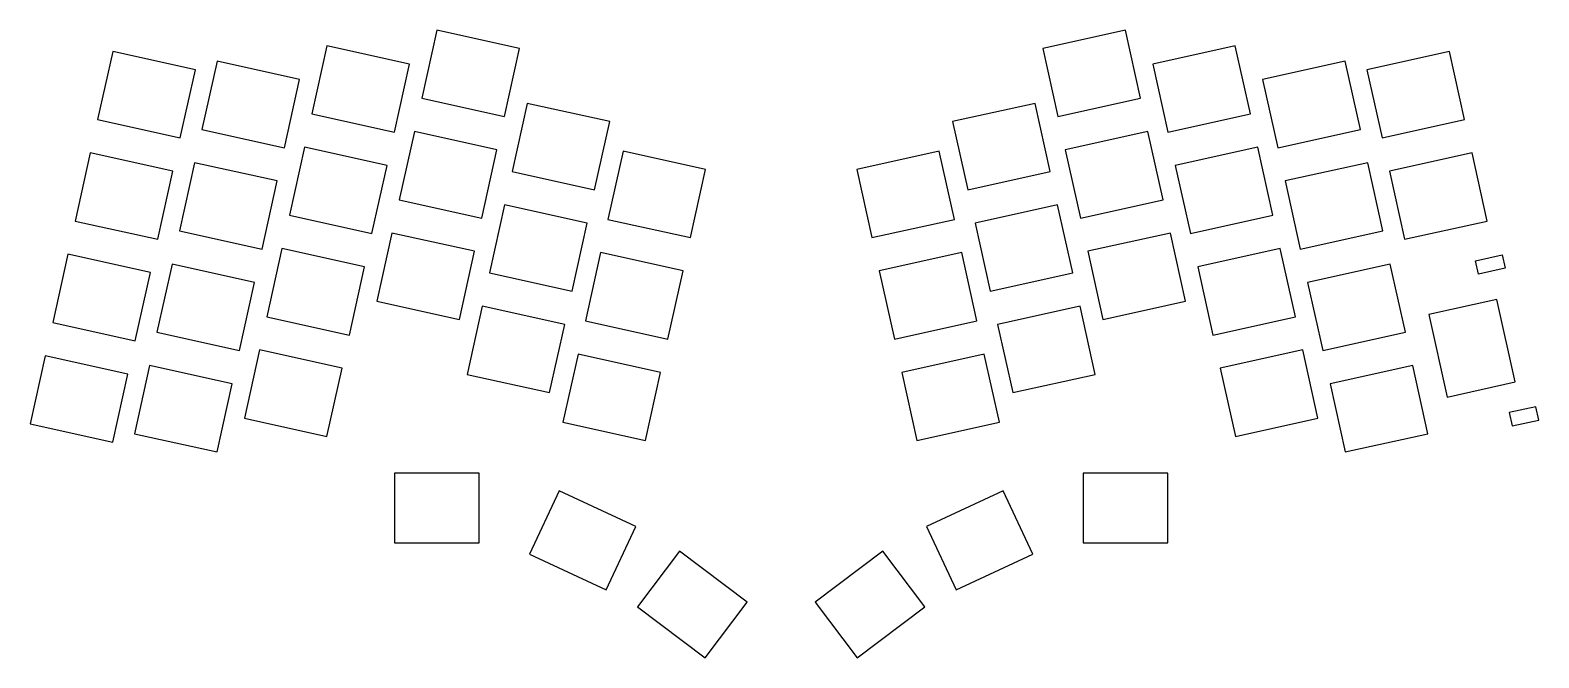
# Model space of a CAD drawing. Extents: x -138 to 139, y -36 to 79.
import ezdxf

# ---------------------------------------------------------------- set-up
doc = ezdxf.new("R2010")
doc.units = 0
doc.layers.add('BLACK', color=7, linetype='CONTINUOUS')

msp = doc.modelspace()

# ---------------------------------------------------------------- linework, layer by layer
at = {"layer": 'BLACK', "linetype": 'CONTINUOUS'}
for p, q in [((-63.0894, 78.6786), (-65.8598, 66.182)), ((-47.9568, 75.3237), (-63.0894, 78.6786)), ((63.0894, 78.6786), (47.9568, 75.3237)), ((65.8598, 66.182), (63.0894, 78.6786)), ((-122.492, 74.7745), (-125.263, 62.2779)), ((-107.36, 71.4196), (-122.492, 74.7745)), ((-83.234, 75.8273), (-86.0044, 63.3307)), ((-68.1014, 72.4725), (-83.234, 75.8273)), ((-50.7272, 62.8272), (-47.9568, 75.3237)), ((47.9568, 75.3237), (50.7272, 62.8272)), ((83.234, 75.8273), (68.1014, 72.4725)), ((86.0044, 63.3307), (83.234, 75.8273)), ((122.492, 74.7745), (107.36, 71.4196)), ((125.263, 62.2779), (122.492, 74.7745)), ((-103.379, 72.9761), (-106.149, 60.4795)), ((-88.246, 69.6213), (-103.379, 72.9761)), ((-70.8718, 59.9759), (-68.1014, 72.4725)), ((68.1014, 72.4725), (70.8718, 59.9759)), ((103.379, 72.9761), (88.246, 69.6213)), ((106.149, 60.4795), (103.379, 72.9761)), ((-110.13, 58.9231), (-107.36, 71.4196)), ((-91.0165, 57.1247), (-88.246, 69.6213)), ((88.246, 69.6213), (91.0165, 57.1247)), ((107.36, 71.4196), (110.13, 58.9231)), ((-65.8598, 66.182), (-50.7272, 62.8272)), ((-46.5525, 65.2562), (-49.3229, 52.7596)), ((-31.4199, 61.9014), (-46.5525, 65.2562)), ((46.5525, 65.2562), (31.4199, 61.9014)), ((49.3229, 52.7596), (46.5525, 65.2562)), ((50.7272, 62.8272), (65.8598, 66.182)), ((-125.263, 62.2779), (-110.13, 58.9231)), ((-86.0044, 63.3307), (-70.8718, 59.9759)), ((-34.1903, 49.4048), (-31.4199, 61.9014)), ((31.4199, 61.9014), (34.1903, 49.4048)), ((70.8718, 59.9759), (86.0044, 63.3307)), ((110.13, 58.9231), (125.263, 62.2779)), ((-106.149, 60.4795), (-91.0165, 57.1247)), ((-67.2125, 60.0801), (-69.983, 47.5835)), ((-52.0799, 56.7253), (-67.2125, 60.0801)), ((67.2125, 60.0802), (52.0799, 56.7253)), ((69.983, 47.5836), (67.2125, 60.0802)), ((91.0165, 57.1247), (106.149, 60.4795)), ((-126.616, 56.176), (-129.386, 43.6794)), ((-111.483, 52.8212), (-126.616, 56.176)), ((-87.3572, 57.2289), (-90.1276, 44.7323)), ((-72.2246, 53.8741), (-87.3572, 57.2289)), ((-54.8504, 44.2287), (-52.0799, 56.7253)), ((-28.9849, 56.4834), (-31.7553, 43.9868)), ((-13.8523, 53.1286), (-28.9849, 56.4834)), ((28.9849, 56.4834), (13.8523, 53.1286)), ((31.7553, 43.9868), (28.9849, 56.4834)), ((52.0799, 56.7253), (54.8504, 44.2288)), ((87.3572, 57.2289), (72.2246, 53.8741)), ((90.1276, 44.7323), (87.3572, 57.2289)), ((126.616, 56.176), (111.483, 52.8212)), ((129.386, 43.6794), (126.616, 56.176)), ((-114.253, 40.3246), (-111.483, 52.8212)), ((-107.502, 54.3776), (-110.272, 41.8811)), ((-92.3692, 51.0228), (-107.502, 54.3776)), ((-74.995, 41.3775), (-72.2246, 53.8741)), ((-49.3229, 52.7596), (-34.1903, 49.4048)), ((-16.6227, 40.632), (-13.8523, 53.1286)), ((13.8523, 53.1286), (16.6227, 40.632)), ((34.1903, 49.4048), (49.3229, 52.7596)), ((72.2246, 53.8741), (74.995, 41.3775)), ((107.502, 54.3776), (92.3692, 51.0228)), ((110.272, 41.8811), (107.502, 54.3776)), ((111.483, 52.8212), (114.253, 40.3246)), ((-95.1396, 38.5262), (-92.3692, 51.0228)), ((92.3692, 51.0228), (95.1396, 38.5262)), ((-69.983, 47.5835), (-54.8504, 44.2287)), ((54.8504, 44.2288), (69.983, 47.5836)), ((-90.1276, 44.7323), (-74.995, 41.3775)), ((-50.6757, 46.6577), (-53.4461, 34.1611)), ((-35.5431, 43.3029), (-50.6757, 46.6577)), ((50.6757, 46.6577), (35.5431, 43.3029)), ((53.4461, 34.1611), (50.6757, 46.6577)), ((74.995, 41.3775), (90.1276, 44.7323)), ((-129.386, 43.6794), (-114.253, 40.3246)), ((-110.272, 41.8811), (-95.1396, 38.5262)), ((-71.3357, 41.4817), (-74.1061, 28.9851)), ((-56.2031, 38.1269), (-71.3357, 41.4817)), ((-38.3135, 30.8063), (-35.5431, 43.3029)), ((-31.7553, 43.9868), (-16.6227, 40.632)), ((16.6227, 40.632), (31.7553, 43.9868)), ((35.5431, 43.3029), (38.3135, 30.8063)), ((71.3357, 41.4817), (56.2031, 38.1269)), ((74.1061, 28.9851), (71.3357, 41.4817)), ((95.1396, 38.5262), (110.272, 41.8811)), ((114.253, 40.3246), (129.386, 43.6794)), ((-130.739, 37.5776), (-133.509, 25.081)), ((-115.606, 34.2228), (-130.739, 37.5776)), ((-91.4803, 38.6304), (-94.2508, 26.1339)), ((-76.3477, 35.2756), (-91.4803, 38.6304)), ((-58.9735, 25.6303), (-56.2031, 38.1269)), ((-33.108, 37.8849), (-35.8785, 25.3884)), ((-17.9754, 34.5301), (-33.108, 37.8849)), ((33.108, 37.8849), (17.9754, 34.5301)), ((35.8785, 25.3884), (33.108, 37.8849)), ((56.2031, 38.1269), (58.9735, 25.6303)), ((91.4803, 38.6304), (76.3477, 35.2756)), ((94.2508, 26.1339), (91.4803, 38.6304)), ((127.267, 36.3726), (132.149, 37.4548)), ((127.808, 33.9319), (127.267, 36.3726)), ((132.149, 37.4548), (132.69, 35.0141)), ((-118.377, 21.7262), (-115.606, 34.2228)), ((-111.625, 35.7792), (-114.395, 23.2826)), ((-96.4924, 32.4244), (-111.625, 35.7792)), ((-79.1182, 22.779), (-76.3477, 35.2756)), ((-53.4461, 34.1611), (-38.3135, 30.8063)), ((-20.7459, 22.0335), (-17.9754, 34.5301)), ((17.9754, 34.5301), (20.7459, 22.0335)), ((38.3135, 30.8063), (53.4461, 34.1611)), ((76.3477, 35.2756), (79.1182, 22.779)), ((111.625, 35.7792), (96.4924, 32.4244)), ((114.395, 23.2826), (111.625, 35.7792)), ((132.69, 35.0141), (127.808, 33.9319)), ((-99.2628, 19.9278), (-96.4924, 32.4244)), ((96.4924, 32.4244), (99.2628, 19.9278)), ((-74.1061, 28.9851), (-58.9735, 25.6303)), ((-54.7989, 28.0593), (-57.5693, 15.5627)), ((-39.6663, 24.7045), (-54.7989, 28.0593)), ((54.7989, 28.0593), (39.6663, 24.7045)), ((57.5693, 15.5627), (54.7989, 28.0593)), ((58.9735, 25.6303), (74.1061, 28.9851)), ((131.19, 29.3042), (118.694, 26.5337)), ((134.545, 14.1716), (131.19, 29.3042)), ((-133.509, 25.081), (-118.377, 21.7262)), ((-94.2508, 26.1339), (-79.1182, 22.779)), ((-35.8785, 25.3884), (-20.7459, 22.0335)), ((20.7459, 22.0335), (35.8785, 25.3884)), ((79.1182, 22.779), (94.2508, 26.1339)), ((118.694, 26.5337), (122.048, 11.4011)), ((-114.395, 23.2826), (-99.2628, 19.9278)), ((-42.4367, 12.2079), (-39.6663, 24.7045)), ((39.6663, 24.7045), (42.4367, 12.2079)), ((99.2628, 19.9278), (114.395, 23.2826)), ((-95.6035, 20.032), (-98.3739, 7.53542)), ((-80.4709, 16.6772), (-95.6035, 20.032)), ((95.6035, 20.032), (80.4709, 16.6772)), ((98.3739, 7.53542), (95.6035, 20.032)), ((-134.862, 18.9791), (-137.632, 6.48255)), ((-119.729, 15.6243), (-134.862, 18.9791)), ((-115.748, 17.1808), (-118.519, 4.68418)), ((-100.616, 13.826), (-115.748, 17.1808)), ((-83.2414, 4.1806), (-80.4709, 16.6772)), ((-37.2312, 19.2865), (-40.0016, 6.78992)), ((-22.0986, 15.9317), (-37.2312, 19.2865)), ((37.2312, 19.2865), (22.0986, 15.9317)), ((40.0016, 6.78992), (37.2312, 19.2865)), ((80.4709, 16.6772), (83.2414, 4.1806)), ((115.748, 17.1808), (100.616, 13.826)), ((118.519, 4.68418), (115.748, 17.1808)), ((-122.5, 3.12773), (-119.729, 15.6243)), ((-103.386, 1.32936), (-100.616, 13.826)), ((-57.5693, 15.5627), (-42.4367, 12.2079)), ((-24.869, 3.43511), (-22.0986, 15.9317)), ((22.0986, 15.9317), (24.8691, 3.43511)), ((42.4367, 12.2079), (57.5693, 15.5627)), ((100.616, 13.826), (103.386, 1.32936)), ((122.048, 11.4011), (134.545, 14.1716)), ((138.317, 9.63041), (133.436, 8.54821)), ((133.436, 8.54821), (133.977, 6.10747)), ((138.858, 7.18967), (138.317, 9.63041)), ((-137.632, 6.48255), (-122.5, 3.12773)), ((-98.3739, 7.53542), (-83.2414, 4.1806)), ((-40.0016, 6.78992), (-24.869, 3.43511)), ((24.8691, 3.43511), (40.0016, 6.78992)), ((83.2414, 4.1806), (98.3739, 7.53542)), ((133.977, 6.10747), (138.858, 7.18967)), ((-118.519, 4.68418), (-103.386, 1.32936)), ((103.386, 1.32936), (118.519, 4.68418)), ((-70.8531, -2.52969), (-70.8531, -15.3297)), ((-55.3531, -2.52969), (-70.8531, -2.52969)), ((-55.3531, -15.3297), (-55.3531, -2.52969)), ((55.3532, -2.52969), (55.3532, -15.3297)), ((70.8532, -2.52969), (55.3532, -2.52969)), ((70.8532, -15.3297), (70.8532, -2.52969)), ((-40.6999, -5.77826), (-46.1094, -17.379)), ((-26.6521, -12.3288), (-40.6999, -5.77826)), ((40.6999, -5.77826), (26.6521, -12.3288)), ((46.1094, -17.379), (40.6999, -5.77826)), ((-32.0616, -23.9296), (-26.6521, -12.3288)), ((26.6521, -12.3288), (32.0616, -23.9296)), ((-70.8531, -15.3297), (-55.3531, -15.3297)), ((55.3532, -15.3297), (70.8532, -15.3297)), ((-46.1094, -17.379), (-32.0616, -23.9296)), ((-18.614, -16.8683), (-26.3172, -27.0908)), ((-6.2351, -26.1964), (-18.614, -16.8683)), ((18.614, -16.8683), (6.2351, -26.1964)), ((26.3172, -27.0908), (18.614, -16.8683)), ((32.0616, -23.9296), (46.1094, -17.379)), ((-26.3172, -27.0908), (-13.9383, -36.4189)), ((-13.9383, -36.4189), (-6.2351, -26.1964)), ((6.2351, -26.1964), (13.9383, -36.4189)), ((13.9383, -36.4189), (26.3172, -27.0908))]:
    msp.add_line(p, q, dxfattribs=at)

doc.saveas('drawing.dxf')
